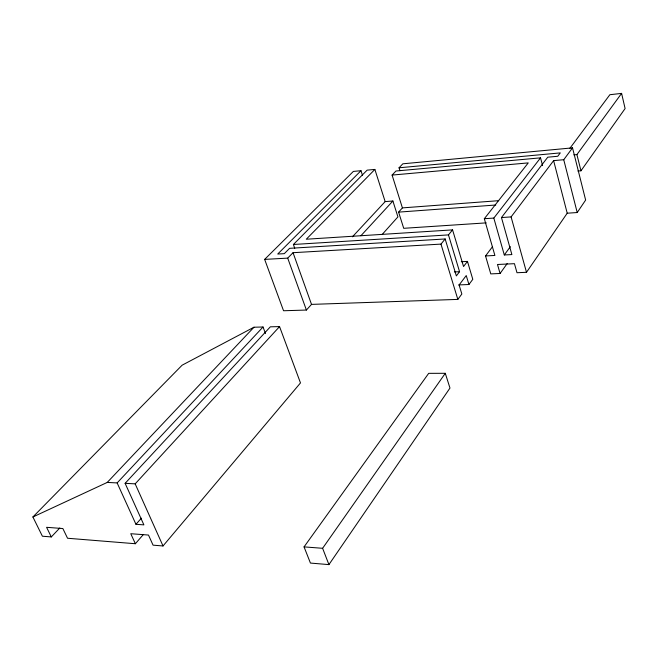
<?xml version="1.0" encoding="UTF-8"?>
<svg xmlns="http://www.w3.org/2000/svg" width="658" height="658" viewBox="0 0 658 658"><rect width="100%" height="100%" fill="white"/><g stroke="black" fill="none" stroke-linecap="round" stroke-linejoin="round"><path stroke-width="0.99" d="M492.299 246.956L485.546 255.946L490.769 273.892L500.072 273.481L497.489 264.491L514.449 263.677L516.991 272.725L526.499 272.305L567.212 213.208L577.214 212.534L585.636 200.065L572.526 147.861L402.836 163.809L399.036 167.798L399.932 170.669M328.926 564.613L449.973 388.055L445.285 373.3L428.695 373.341L304.054 546.888L310.436 563.075L328.926 564.613L322.609 548.295L445.285 373.3M577.897 171.055L580.965 170.792L625.1 108.562L621.604 93.387L609.867 94.719L569.853 148.354M500.072 273.481L507.186 263.578M573.858 154.869L576.91 154.589L621.604 93.387M542.587 165.594L540.547 157.846L493.821 218.078L504.299 254.967L510.353 246.668M504.299 254.967L511.883 254.572L501.462 217.559L511.093 216.91L553.617 160.626L563.75 159.721L572.526 147.861M362.566 175.554L360.995 170.71L353.362 171.417L264.648 259.392L283.549 310.757L306.398 310.05L311.514 304.391L457.836 299.398L461.842 294.019L459.103 284.996L466.242 275.554L468.932 284.511L458.667 284.93M468.932 284.511L472.798 279.321L467.468 261.415L461.316 261.719M467.468 261.415L463.545 266.531L452.564 229.881L448.468 234.906L459.564 271.713L456.348 275.908L445.153 238.969L289.586 248.329L284.289 253.659L277.725 254.037L360.995 170.71M501.462 217.559L547.76 157.188L557.745 156.275L560.295 152.895L399.036 167.798M485.546 255.946L494.89 255.452L484.329 218.719L528.259 162.896L392.094 175.077L402.408 207.887L398.6 212.123L403.716 228.31L486.254 222.873M264.648 259.392L287.711 258.125L293.04 252.697L440.975 244.102L445.153 238.969M143.428 534.452L135.367 543.73L130.769 533.712L148.494 535.053L153.059 545.161L163.019 545.967L300.484 382.931L279.551 326.598L270.348 326.82L125.119 483.334L143.888 524.87L135.959 524.311L117.14 482.923L107.254 482.421L32.9 516.974L42.392 536.212L51.299 536.936L59.788 527.996M135.959 524.311L141.396 518.167M382.306 234.314L397.925 216.885L392.892 201.003L385.16 201.603L352.433 236.806M125.119 483.334L135.178 483.852L279.551 326.598M360.897 235.761L392.892 201.003M117.14 482.923L263.036 327.001L265.519 333.565M107.254 482.421L253.972 327.223L263.036 327.001M392.094 175.077L395.968 171.014L540.547 157.846M32.9 516.974L182.118 365.19L253.972 327.223M385.16 201.603L374.871 169.427L306.283 239.224L452.564 229.881M294.751 248.296L293.394 244.488L367.139 170.142L374.871 169.427M402.408 207.887L498.665 200.682M398.6 212.123L495.754 205.016M484.329 218.719L493.821 218.078M293.394 244.488L448.468 234.906M454.431 271.951L459.564 271.713M304.054 546.888L322.609 548.295M135.367 543.73L67.552 538.252L62.855 528.547L46.586 527.305L51.299 536.936M135.178 483.852L163.019 545.967M287.711 258.125L306.398 310.05M293.04 252.697L311.514 304.391M440.975 244.102L457.836 299.398M511.093 216.91L526.499 272.305M553.617 160.626L567.212 213.208M563.75 159.721L577.214 212.534M576.91 154.589L580.965 170.792"/></g></svg>
